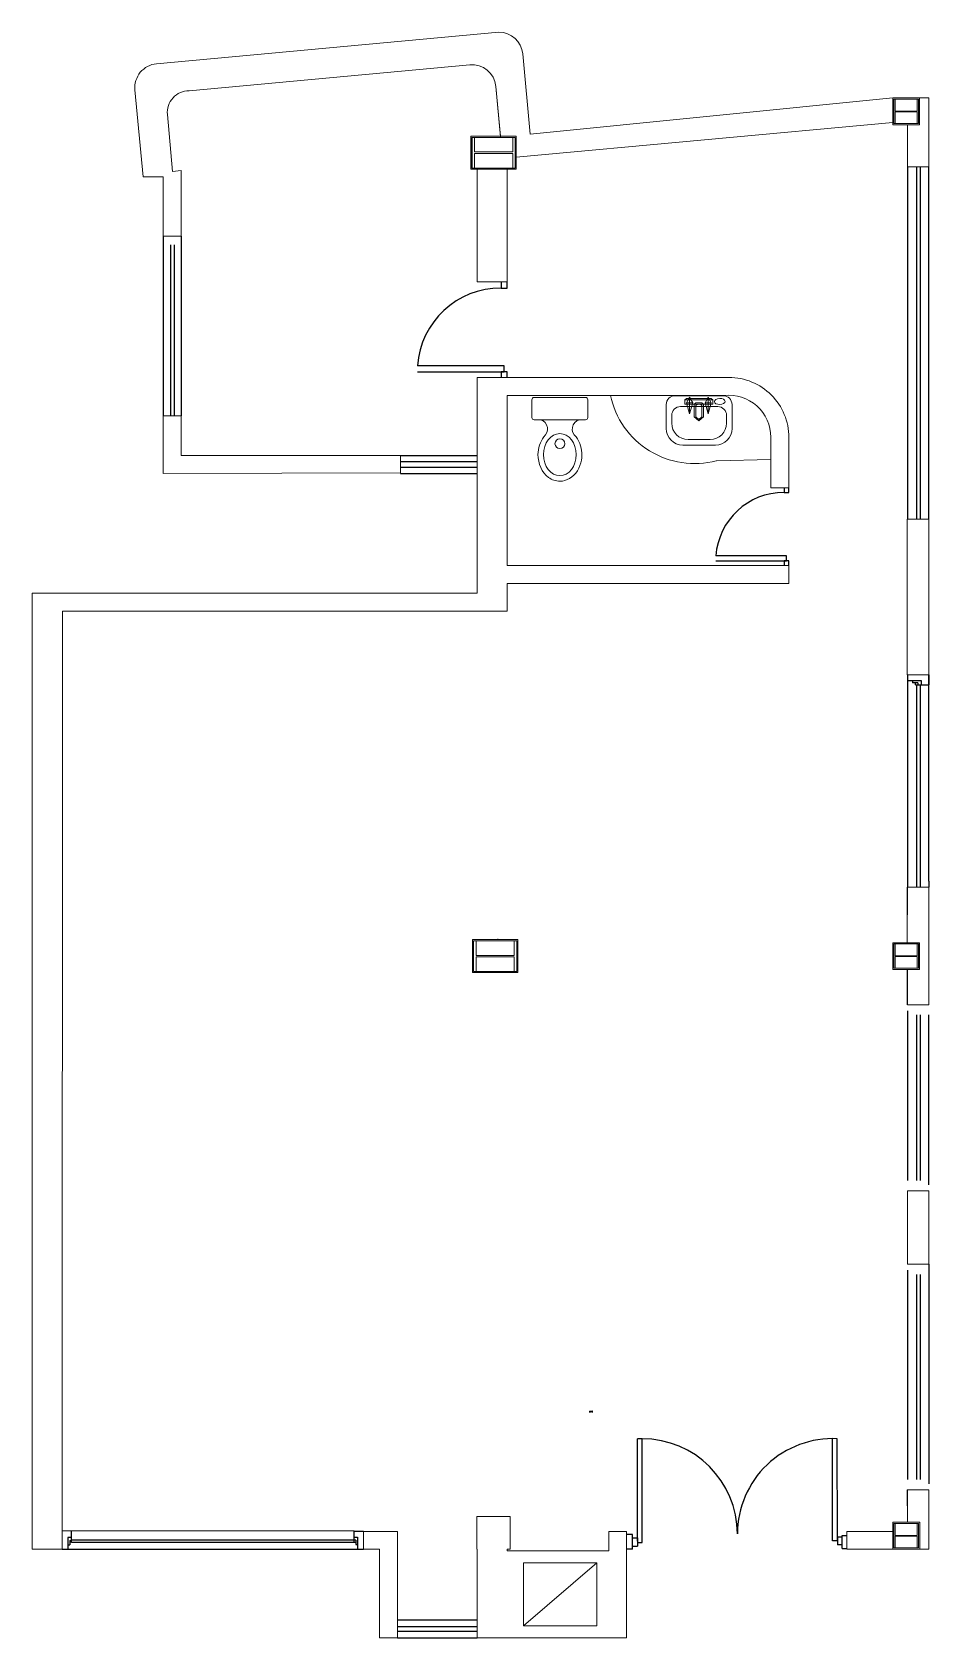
# Model space of a CAD drawing. Header units: metres. Extents: x 0 to 32.6, y 0 to 21.3.
# Drawn here: x 0 to 7.5, y 0 to 13.42 of the extents above; entities that cross this region are included whole.
import ezdxf

# ---------------------------------------------------------------- set-up
doc = ezdxf.new("R2010")
doc.units = ezdxf.units.M
for name, color, linetype, lineweight in [('EDaIFICIO', 7, 'Continuous', 18), ('ESTRUCTURAL', 7, 'Continuous', 15), ('MUEBLES', 9, 'Continuous', 5)]:
    doc.layers.add(name, color=color, linetype=linetype, lineweight=lineweight)
doc.layers.add('PUERTA', color=7, linetype='Continuous')
doc.layers.add('VENTANA', color=9, linetype='Continuous')

# ---------------------------------------------------------------- blocks, each defined once
blk = doc.blocks.new('lavadero')
for p, q in [((-0.22, 0), (0.22, 0)), ((-0.3, -0.3), (-0.3, -0.08)), ((-0.17, -0.1), (0.17, -0.1)), ((-0.111, -0.027), (-0.125, -0.039)), ((0.129, -0.039), (-0.125, -0.039)), ((-0.125, -0.039), (-0.125, -0.077)), ((-0.125, -0.077), (0.129, -0.077)), ((-0.083, -0.014), (-0.111, -0.065)), ((0.115, -0.027), (-0.111, -0.027)), ((-0.054, -0.065), (-0.111, -0.065)), ((-0.111, -0.065), (-0.083, -0.166)), ((-0.083, -0.014), (-0.083, -0.166)), ((-0.083, -0.014), (-0.054, -0.065)), ((-0.083, -0.166), (-0.054, -0.065)), ((-0.04, -0.077), (-0.026, -0.065)), ((-0.04, -0.192), (-0.04, -0.077)), ((-0.026, -0.065), (0.03, -0.065)), ((-0.026, -0.09), (-0.012, -0.077)), ((-0.026, -0.192), (-0.026, -0.09)), ((0.03, -0.09), (0.016, -0.077)), ((0.044, -0.077), (0.03, -0.065)), ((0.03, -0.192), (0.03, -0.09)), ((0.044, -0.077), (0.044, -0.192)), ((0.087, -0.014), (0.058, -0.065)), ((0.087, -0.166), (0.058, -0.065)), ((0.087, -0.065), (0.058, -0.065)), ((0.087, -0.065), (0.087, -0.014)), ((0.087, -0.014), (0.115, -0.065)), ((0.087, -0.065), (0.115, -0.065)), ((0.087, -0.065), (0.087, -0.166)), ((0.115, -0.065), (0.087, -0.166)), ((0.115, -0.027), (0.129, -0.039)), ((0.129, -0.077), (0.129, -0.039)), ((0.3, -0.08), (0.3, -0.3)), ((-0.25, -0.25), (-0.25, -0.18)), ((0.002, -0.23), (-0.04, -0.192)), ((0.002, -0.217), (-0.026, -0.192)), ((0.03, -0.192), (0.002, -0.217)), ((0.002, -0.23), (0.044, -0.192)), ((0.25, -0.18), (0.25, -0.25)), ((0.1, -0.4), (-0.1, -0.4)), ((0.15, -0.45), (-0.15, -0.45))]:
    blk.add_line(p, q)
for centre, radius, start, end in [((0.22, -0.08), 0.08, 0, 90), ((-0.22, -0.08), 0.08, 90, 180), ((-0.17, -0.18), 0.08, 90, 180), ((0.17, -0.18), 0.08, 0, 90), ((-0.1, -0.25), 0.15, 180, 270), ((0.1, -0.25), 0.15, 270, 0), ((-0.15, -0.3), 0.15, 180, 270), ((0.15, -0.3), 0.15, 270, 0)]:
    blk.add_arc(centre, radius, start, end)
blk.add_ellipse((-0.188, -0.053), major_axis=(-0.0489, 0.001), ratio=0.561716)
blk = doc.blocks.new('INODORO')
for p, q in [((0, -0.23), (0, 0.23)), ((0.02, 0.25), (0.18, 0.25)), ((0.2, 0.23), (0.2, -0.23)), ((0.18, -0.25), (0.02, -0.25))]:
    blk.add_line(p, q)
blk.add_circle((0.414, 0), 0.0438)
for centre, radius, start, end in [((0.02, 0.23), 0.02, 90, 180), ((0.18, 0.23), 0.02, 0, 90), ((0.283, 0.197), 0.0864, 196.4375, 322.7515), ((0.283, -0.197), 0.0864, 37.1646, 163.5625), ((0.02, -0.23), 0.02, 180, 270), ((0.18, -0.23), 0.02, 270, 0)]:
    blk.add_arc(centre, radius, start, end)
blk.add_ellipse((0.512, 0), major_axis=(0.188, 0), ratio=0.77871)
blk.add_open_spline([(0.352, -0.145), (0.364, -0.154), (0.378, -0.163), (0.444, -0.194), (0.504, -0.202), (0.629, -0.181), (0.692, -0.143), (0.741, -0.061), (0.75, -0.03), (0.75, 0), (0.75, 0.036), (0.737, 0.072), (0.671, 0.163), (0.591, 0.196), (0.453, 0.196), (0.396, 0.177), (0.352, 0.144)], degree=3, knots=[3.942102, 3.942102, 3.942102, 3.942102, 4.162638, 4.162638, 4.924422, 4.924422, 5.847984, 5.847984, 6.283185, 6.283185, 6.283185, 6.801532, 6.801532, 7.861895, 7.861895, 8.624417, 8.624417, 8.624417, 8.624417])
blk = doc.blocks.new('columna')
at = {"layer": 'ESTRUCTURAL'}
for p, q in [((-0.256, 0.36), (0, 0.36)), ((-0.256, 0.34), (-0.256, 0.36)), ((-0.134, 0.34), (-0.256, 0.34)), ((-0.134, 0.36), (-0.134, 0.36)), ((-0.134, 0.34), (-0.134, 0.02)), ((-0.122, 0.36), (-0.122, 0.36)), ((0, 0.34), (-0.122, 0.34)), ((-0.122, 0.34), (-0.122, 0.02)), ((0, 0.36), (0, 0.34)), ((-0.134, 0.02), (-0.256, 0.02)), ((-0.256, 0.02), (-0.256, 0)), ((-0.256, 0), (0, 0)), ((-0.134, 0), (-0.134, 0)), ((0, 0.02), (-0.122, 0.02)), ((-0.122, 0), (-0.122, 0)), ((0, 0), (0, 0.02))]:
    blk.add_line(p, q, dxfattribs=at)
blk = doc.blocks.new('iiiiiiiiiiiii')
at = {"layer": 'ESTRUCTURAL'}
for p, q in [((0.0101, 0.105), (0.0101, 0.204)), ((0.19299, 0.204), (0.19299, 0.105)), ((0.0101, 0.105), (0.19299, 0.105)), ((0.0101, 0), (0.0101, 0.099)), ((0.0101, 0.099), (0.19299, 0.099)), ((0.19299, 0.099), (0.19299, 0))]:
    blk.add_line(p, q, dxfattribs=at)
blk.add_lwpolyline([(0, 0.204), (0.204, 0.204), (0.204, 0), (0, 0)], close=True, dxfattribs=at)
blk = doc.blocks.new('56')
at = {"layer": 'PUERTA'}
for p, q in [((-0.04, 0.65), (-0.04, 0.61)), ((-0.04, 0.61), (0, 0.61)), ((0, 0.61), (0, 0.65)), ((-0.02, 0.08), (-0.61, 0.08)), ((-0.04, 0.08), (-0.61, 0.08)), ((-0.61, 0.04), (-0.02, 0.04)), ((-0.04, 0.04), (-0.04, 0)), ((0, 0.04), (-0.04, 0.04)), ((-0.02, 0.04), (-0.02, 0.08)), ((0, 0), (0, 0.04))]:
    blk.add_line(p, q, dxfattribs=at)
blk.add_arc((-0.043, 0.042), 0.568, 89.7143, 176.12, dxfattribs=at)
blk = doc.blocks.new('pook')
at = {"layer": 'PUERTA'}
for p, q in [((0.111, 0.082), (0.111, 1.133)), ((0.161, 1.133), (0.111, 1.131)), ((0.161, 0.068), (0.161, 1.133)), ((2.114, 0.083), (2.113, 1.133)), ((2.164, 0.083), (2.163, 1.133)), ((0.06, 0.15), (0, 0.15)), ((0.061, 0), (0, 0)), ((0.061, 0), (0.06, 0.15)), ((0.06, 0.117), (0.11, 0.117)), ((0.06, 0.029), (0.11, 0.029)), ((0.11, 0.117), (0.11, 0.029)), ((0.11, 0.068), (0.16, 0.068)), ((2.164, 0.083), (2.114, 0.083)), ((2.164, 0.124), (2.164, 0.042)), ((2.164, 0.124), (2.214, 0.124)), ((2.214, 0.042), (2.164, 0.042)), ((2.214, 0.007), (2.214, 0.138)), ((2.214, 0.138), (2.259, 0.138)), ((2.214, 0.007), (2.259, 0.007))]:
    blk.add_line(p, q, dxfattribs=at)
for centre, radius, start, end in [((0.161, 0.156), 0.976, 0.0193, 90.0193), ((2.116, 0.156), 0.978, 87.208, 179.9706)]:
    blk.add_arc(centre, radius, start, end, dxfattribs=at)

msp = doc.modelspace()

# ---------------------------------------------------------------- linework, layer by layer
at = {"layer": 'EDaIFICIO'}
for p, q in [((4.165, 12.564), (4.102, 13.234)), ((4.165, 12.564), (4.102, 13.234)), ((3.916, 12.541), (3.876, 12.962)), ((3.916, 12.541), (3.876, 12.962)), ((7.215, 12.756), (7.215, 12.855)), ((7.215, 12.756), (7.215, 12.855)), ((7.215, 12.756), (7.215, 12.855)), ((7.215, 12.756), (7.398, 12.756)), ((7.215, 12.756), (7.398, 12.756)), ((7.215, 12.756), (7.398, 12.756)), ((7.215, 12.651), (7.215, 12.75)), ((7.215, 12.75), (7.398, 12.75)), ((7.215, 12.651), (7.215, 12.75)), ((7.215, 12.75), (7.398, 12.75)), ((7.215, 12.651), (7.215, 12.75)), ((7.215, 12.75), (7.398, 12.75)), ((7.398, 12.855), (7.398, 12.756)), ((7.398, 12.855), (7.398, 12.756)), ((7.398, 12.855), (7.398, 12.756)), ((7.398, 12.75), (7.398, 12.651)), ((7.398, 12.75), (7.398, 12.651)), ((7.398, 12.75), (7.398, 12.651)), ((3.721, 11.329), (3.721, 12.27)), ((3.721, 12.27), (3.721, 11.329)), ((3.971, 11.329), (3.971, 12.27)), ((7.316, 6.271), (7.316, 5.808)), ((3.89, 5.836), (3.878, 5.834)), ((7.215, 5.699), (7.215, 5.798)), ((7.215, 5.699), (7.215, 5.798)), ((7.398, 5.798), (7.398, 5.699)), ((7.398, 5.798), (7.398, 5.699)), ((7.215, 5.699), (7.398, 5.699)), ((7.215, 5.699), (7.398, 5.699)), ((7.215, 5.594), (7.215, 5.693)), ((7.215, 5.693), (7.398, 5.693)), ((7.215, 5.594), (7.215, 5.693)), ((7.215, 5.693), (7.398, 5.693)), ((7.398, 5.693), (7.398, 5.594)), ((7.398, 5.693), (7.398, 5.594)), ((7.316, 5.29), (7.316, 5.584)), ((7.317, 1.237), (7.317, 0.966)), ((7.215, 0.966), (7.398, 0.966)), ((7.215, 0.856), (7.215, 0.955)), ((7.215, 0.955), (7.398, 0.955)), ((7.398, 0.856), (7.398, 0.955)), ((7.409, 0.955), (7.409, 0.751)), ((6.81, 0.89), (7.194, 0.89)), ((7.215, 0.856), (7.398, 0.856)), ((7.215, 0.751), (7.215, 0.85)), ((7.215, 0.85), (7.398, 0.85)), ((7.398, 0.85), (7.398, 0.751)), ((6.81, 0.742), (7.194, 0.742)), ((7.215, 0.751), (7.398, 0.751)), ((7.215, 0.74), (7.398, 0.74)), ((7.42, 0.74), (7.496, 0.74)), ((4.107, 0.626), (4.107, 0.1)), ((4.107, 0.626), (4.72, 0.626)), ((4.107, 0.1), (4.72, 0.626)), ((4.72, 0.626), (4.72, 0.1)), ((4.107, 0.1), (4.72, 0.1))]:
    msp.add_line(p, q, dxfattribs=at)
at = {"layer": 'EDaIFICIO', "ltscale": 0.05}
msp.add_line((7.195, 12.661), (4.048, 12.37), dxfattribs=at)
at = {"layer": 'EDaIFICIO'}
for points in [[(1.246, 11.71), (1.246, 12.258), (1.175, 12.251), (1.131, 12.726, -0.441548), (1.313, 12.925), (3.659, 13.143, -0.413646), (3.876, 12.962), (3.915, 12.546), (3.667, 12.546), (3.667, 12.27), (3.721, 12.27), (3.721, 11.329), (3.971, 11.329), (3.971, 12.27), (4.048, 12.27), (4.048, 12.37), (7.195, 12.661), (7.195, 12.641), (7.317, 12.641), (7.317, 12.289), (7.497, 12.289), (7.497, 12.865), (7.195, 12.865), (4.165, 12.564), (4.102, 13.234, 0.386886), (3.902, 13.415), (1.04, 13.151, 0.414955), (0.86, 12.933), (0.929, 12.205), (1.096, 12.205), (1.096, 11.71)], [(0, 0.741), (0, 8.729), (3.721, 8.729), (3.72, 10.529), (5.826, 10.53, -0.414629), (6.326, 10.03), (6.326, 9.609), (6.176, 9.609), (6.176, 10.03, 0.446701), (5.785, 10.38), (3.971, 10.379), (3.971, 8.959), (6.326, 8.959), (6.326, 8.809), (3.971, 8.809), (3.971, 8.578), (0.255, 8.579), (0.25, 0.89), (0.25, 0.741)]]:
    msp.add_lwpolyline(points, format="xyb", close=True, dxfattribs=at)
for points in [[(7.195, 12.865), (7.419, 12.865), (7.419, 12.641), (7.195, 12.641)], [(7.195, 12.865), (7.419, 12.865), (7.419, 12.641), (7.195, 12.641)], [(7.195, 12.865), (7.419, 12.865), (7.419, 12.641), (7.195, 12.641)], [(4.048, 12.27), (3.667, 12.27), (3.667, 12.546), (4.048, 12.546)], [(3.08, 9.729), (3.08, 9.879), (1.246, 9.879), (1.246, 10.21), (1.096, 10.21), (1.096, 9.729), (3.08, 9.732)], [(7.316, 8.047), (7.497, 8.047), (7.497, 9.345), (7.316, 9.345)], [(7.317, 5.29), (7.317, 5.584), (7.195, 5.584), (7.195, 5.808), (7.316, 5.808), (7.317, 6.271), (7.496, 6.271), (7.496, 5.29)], [(4.061, 5.558), (3.681, 5.558), (3.681, 5.834), (4.061, 5.834)], [(7.195, 5.808), (7.419, 5.808), (7.419, 5.584), (7.195, 5.584)], [(7.317, 3.123), (7.496, 3.123), (7.496, 3.735), (7.317, 3.735)], [(6.81, 0.742), (6.81, 0.89), (7.194, 0.89), (7.194, 0.966), (7.317, 0.966), (7.316, 1.237), (7.496, 1.237), (7.496, 0.74)], [(3.721, 0), (3.721, 0.74), (3.719, 0.74), (3.719, 1.014), (3.996, 1.014), (3.996, 0.74), (3.971, 0.74), (3.971, 0.726), (4.82, 0.726), (4.82, 0.89), (4.97, 0.89), (4.97, 0)], [(2.771, 0.742), (2.771, 0.89), (3.054, 0.89), (3.054, 0), (2.904, 0), (2.904, 0.742)]]:
    msp.add_lwpolyline(points, close=True, dxfattribs=at)
for points in [[(7.215, 12.651), (7.205, 12.651), (7.205, 12.855), (7.215, 12.855)], [(7.398, 12.855), (7.409, 12.855), (7.409, 12.651), (7.398, 12.651)], [(4.038, 12.28), (3.677, 12.28), (3.677, 12.536), (4.038, 12.536), (4.038, 12.28)], [(4.018, 12.536), (4.038, 12.536), (4.038, 12.28)], [(4.018, 12.536), (4.038, 12.536), (4.038, 12.28)], [(4.051, 5.568), (3.691, 5.568), (3.691, 5.824), (4.051, 5.824), (4.051, 5.568)], [(4.051, 5.568), (3.691, 5.568), (3.691, 5.824), (4.051, 5.824), (4.051, 5.568)], [(4.051, 5.568), (3.691, 5.568), (3.691, 5.824), (4.051, 5.824), (4.051, 5.568)], [(7.215, 5.594), (7.205, 5.594), (7.205, 5.798), (7.215, 5.798)], [(7.398, 5.798), (7.409, 5.798), (7.409, 5.594), (7.398, 5.594)], [(7.215, 0.74), (7.194, 0.74), (7.194, 0.966), (7.215, 0.966)], [(7.215, 0.751), (7.205, 0.751), (7.205, 0.955), (7.215, 0.955)], [(7.398, 0.966), (7.42, 0.966), (7.42, 0.74), (7.398, 0.74)], [(7.398, 0.955), (7.409, 0.955), (7.409, 0.751), (7.398, 0.751)]]:
    msp.add_lwpolyline(points, dxfattribs=at)
msp.add_arc((3.893, 5.818), 0.0186, 57.5318, 101.7835, dxfattribs=at)
at = {"layer": 'MUEBLES'}
msp.add_line((6.176, 9.845), (5.72, 9.834), dxfattribs=at)
msp.add_arc((5.537, 10.529), 0.718, 191.9429, 284.7451, dxfattribs=at)
at = {"layer": 'VENTANA'}
for p, q in [((7.318, 12.289), (7.318, 9.345)), ((7.497, 9.345), (7.497, 12.289)), ((1.096, 11.71), (1.096, 11.548)), ((1.096, 11.71), (1.096, 11.548)), ((1.246, 11.71), (1.246, 11.669)), ((1.246, 11.71), (1.246, 11.669)), ((1.096, 11.639), (1.096, 10.21)), ((1.246, 11.669), (1.246, 10.21)), ((3.08, 9.879), (3.721, 9.879)), ((3.08, 9.829), (3.719, 9.829)), ((3.08, 9.781), (3.721, 9.781)), ((3.08, 9.729), (3.721, 9.729)), ((7.317, 8.047), (7.317, 7.997)), ((7.435, 7.997), (7.317, 7.997)), ((7.317, 7.997), (7.317, 6.271)), ((7.361, 7.997), (7.361, 7.979)), ((7.405, 7.979), (7.361, 7.979)), ((7.384, 7.961), (7.384, 7.979)), ((7.405, 7.979), (7.405, 7.961)), ((7.429, 7.961), (7.496, 7.961)), ((7.496, 8.047), (7.496, 7.961)), ((7.496, 6.321), (7.496, 7.961)), ((7.496, 6.321), (7.496, 6.271)), ((7.317, 5.24), (7.317, 3.821)), ((7.496, 3.785), (7.496, 5.205)), ((7.496, 3.123), (7.496, 3.037)), ((7.317, 3.073), (7.317, 1.323)), ((7.496, 3.037), (7.496, 1.287)), ((2.691, 0.891), (0.25, 0.893)), ((0.3, 0.839), (0.3, 0.74)), ((0.315, 0.814), (0.33, 0.814)), ((0.315, 0.814), (0.315, 0.777)), ((0.33, 0.834), (0.33, 0.89)), ((2.706, 0.815), (0.33, 0.815)), ((2.691, 0.891), (2.771, 0.891)), ((2.691, 0.836), (2.691, 0.891)), ((2.706, 0.815), (2.706, 0.779)), ((2.721, 0.841), (2.721, 0.741)), ((0.25, 0.742), (2.721, 0.742)), ((0.3, 0.777), (0.315, 0.777)), ((2.706, 0.797), (0.33, 0.797)), ((2.706, 0.779), (2.721, 0.779)), ((2.721, 0.742), (2.771, 0.742)), ((3.054, 0.15), (3.721, 0.15)), ((3.054, 0.095), (3.721, 0.095)), ((3.054, 0.095), (3.721, 0.095)), ((3.054, 0.055), (3.721, 0.055)), ((3.054, 0), (3.721, 0)), ((3.366, 0), (3.721, 0))]:
    msp.add_line(p, q, dxfattribs=at)
at = {"layer": 'VENTANA', "ltscale": 0.025}
for p, q in [((7.393, 12.289), (7.393, 9.345)), ((7.423, 12.289), (7.423, 9.345)), ((1.157, 11.639), (1.157, 10.21)), ((1.187, 11.639), (1.187, 10.21)), ((7.393, 7.961), (7.393, 6.271)), ((7.423, 7.961), (7.423, 6.271)), ((7.393, 5.205), (7.393, 3.821)), ((7.423, 5.205), (7.423, 3.821)), ((7.393, 3.037), (7.393, 1.323)), ((7.423, 3.037), (7.423, 1.323))]:
    msp.add_line(p, q, dxfattribs=at)
at = {"layer": 'VENTANA', "ltscale": 0.05}
msp.add_line((7.496, 7.961), (7.496, 8.047), dxfattribs=at)
at = {"layer": 'VENTANA'}
for points in [[(7.384, 7.961), (7.435, 7.961), (7.435, 7.997)], [(0.33, 0.796), (0.33, 0.839), (0.3, 0.839)], [(2.691, 0.797), (2.691, 0.841), (2.721, 0.841)]]:
    msp.add_lwpolyline(points, dxfattribs=at)

# ---------------------------------------------------------------- block references
at = {"layer": 'EDaIFICIO'}
for p in [(7.205, 12.651), (7.205, 12.651), (7.205, 5.594)]:
    msp.add_blockref('iiiiiiiiiiiii', p, dxfattribs=at)
at = {"layer": 'EDaIFICIO', "rotation": 90}
for p in [(4.038, 12.536), (4.038, 12.536), (4.038, 12.536), (4.051, 5.824)]:
    msp.add_blockref('columna', p, dxfattribs=at)
at = {"layer": 'MUEBLES'}
for name, p, xscale, yscale, zscale in [('56', (3.97, 10.529), 1.226880644650714, 1.226880644650714, 1.226880644650714), ('56', (3.971, 10.529), 0.001, 0.001, 0.001), ('56', (6.326, 8.959), 1.000140550258779, 1.000140550258779, 1.000140550258779), ('pook', (4.662, 1.884), 0.01, 0.01, 0.01), ('pook', (4.97, 0.742), 0.81399478589047, 0.81399478589047, 0.81399478589047)]:
    msp.add_blockref(name, p, dxfattribs=dict(at, xscale=xscale, yscale=yscale, zscale=zscale))
at = {"layer": 'MUEBLES', "ltscale": 0.1, "xscale": -0.9333333335537191, "yscale": 0.9333333335539464, "zscale": 0.9333333335536669, "rotation": 90}
msp.add_blockref('INODORO', (4.412, 10.363), dxfattribs=at)
at = {"layer": 'MUEBLES', "ltscale": 0.1, "xscale": -0.9166666666669698, "yscale": 0.9166666666667423, "zscale": 0.9166666666668036}
msp.add_blockref('lavadero', (5.576, 10.378), dxfattribs=at)

doc.saveas('drawing.dxf')
